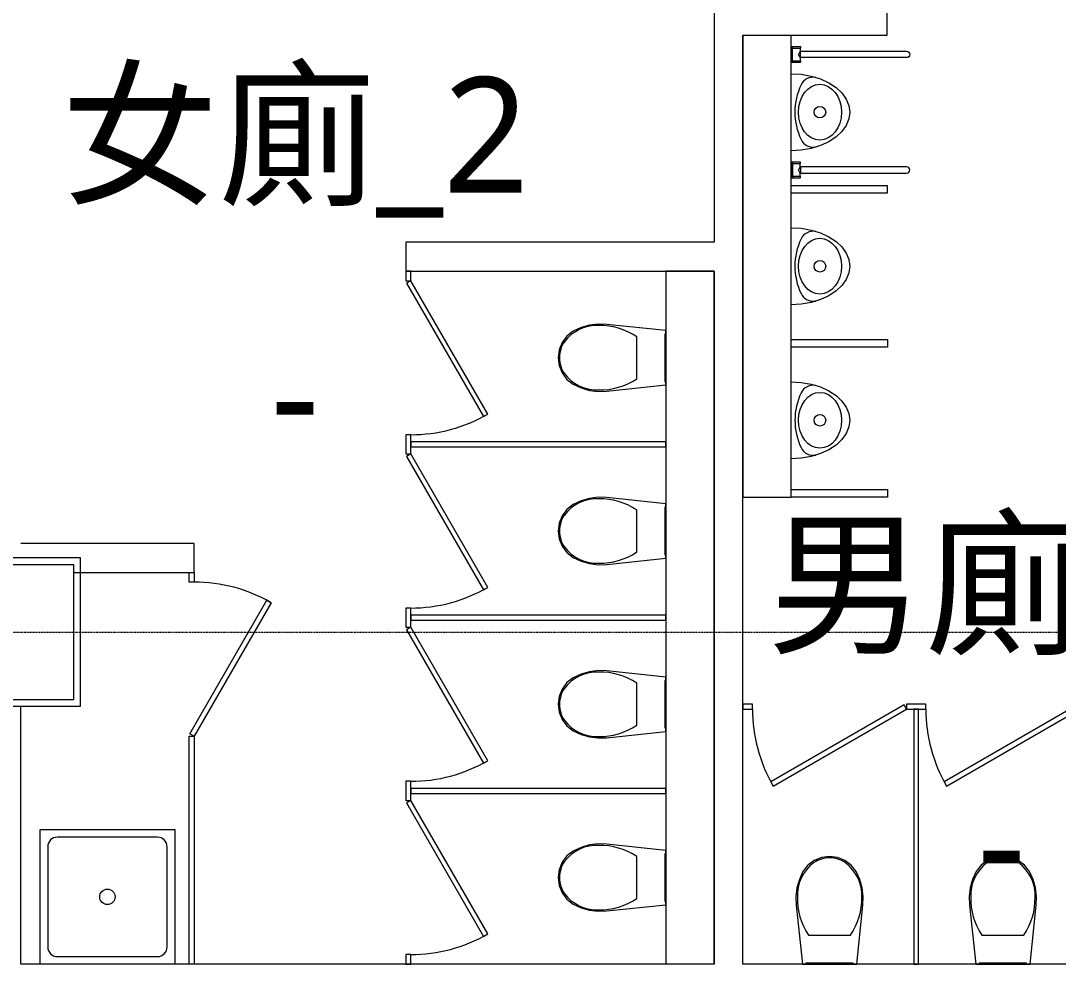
# Model space of a CAD drawing. Extents: x -32000 to 290600, y -96057 to 131250.
# Drawn here: x 252675 to 258062, y 13275 to 18175 of the extents above; entities that cross this region are included whole.
import ezdxf
from ezdxf.enums import TextEntityAlignment as Align

# ---------------------------------------------------------------- set-up
doc = ezdxf.new("R2010")
doc.units = 0
doc.linetypes.add('H12PL3$0$JJP_三點線', pattern=[0.9, 0.3, -0.15, 0, -0.15, 0, -0.15, 0, -0.15])
for name, color, linetype in [('H12PL3$0$A-OBJE-TOIL.3D', 252, 'Continuous'), ('H12PL3$0$A-WALL-IN', 252, 'Continuous'), ('H12PL3$0$A-ZONE', 252, 'Continuous'), ('H12PL3$0$S-COL', 252, 'Continuous'), ('H12PL3$0$S-GRID', 252, 'Continuous')]:
    doc.layers.add(name, color=color, linetype=linetype)
doc.styles.add('H12PL3$0$Standard', font='', dxfattribs={"width": 0.8})
doc.styles.get('H12PL3$0$Standard').set_extended_font_data('Microsoft JhengHei')

# ---------------------------------------------------------------- blocks, each defined once
blk = doc.blocks.new('H12PL3')
at = {"layer": 'H12PL3$0$A-OBJE-TOIL.3D', "lineweight": 0}
for p, q in [((256683, 17959), (256683, 18041)), ((256683, 18033), (256724, 18033)), ((256722, 18016.5), (256713.63, 18000)), ((256722, 17983.5), (256713.63, 18000)), ((256724, 17983.5), (256724, 18016.5)), ((256683, 17967), (256724, 17967)), ((256683, 17441), (256683, 17359)), ((256683, 17433), (256724, 17433)), ((256722, 17416.5), (256713.63, 17400)), ((256724, 17416.5), (256724, 17383.5)), ((256683, 17367), (256724, 17367)), ((256722, 17383.5), (256713.63, 17400)), ((255873.59, 16425), (255873.59, 16533.94)), ((255873.59, 16316.06), (255873.59, 16425)), ((254700, 16025), (254675, 16025)), ((254675, 16025), (254675, 15975)), ((254700, 15975), (254700, 16025)), ((254675, 15975), (254675, 15925)), ((254700, 15925), (254700, 15975)), ((254675, 15925), (254700, 15925)), ((255873.59, 15525), (255873.59, 15633.94)), ((255873.59, 15416.06), (255873.59, 15525)), ((254700, 15125), (254675, 15125)), ((254675, 15125), (254675, 15075)), ((254700, 15075), (254700, 15125)), ((254675, 15075), (254675, 15025)), ((254700, 15025), (254700, 15075)), ((254675, 15025), (254700, 15025)), ((255873.59, 14625), (255873.59, 14733.94)), ((255873.59, 14516.06), (255873.59, 14625)), ((257275, 14625), (257275, 14600)), ((257325, 14625), (257275, 14625)), ((257375, 14625), (257325, 14625)), ((257375, 14600), (257375, 14625)), ((257275, 14600), (257325, 14600)), ((257325, 14600), (257375, 14600)), ((254700, 14225), (254675, 14225)), ((254675, 14225), (254675, 14175)), ((254700, 14175), (254700, 14225)), ((254675, 14175), (254675, 14125)), ((254700, 14125), (254700, 14175)), ((254675, 14125), (254700, 14125)), ((253385, 13935), (252865, 13935)), ((252815, 13885), (252815, 13365)), ((253435, 13365), (253435, 13885)), ((255873.59, 13725), (255873.59, 13833.94)), ((255873.59, 13616.06), (255873.59, 13725)), ((256766.06, 13426.41), (256875, 13426.41)), ((256875, 13426.41), (256983.94, 13426.41)), ((257666.06, 13426.41), (257775, 13426.41)), ((257775, 13426.41), (257883.94, 13426.41)), ((252865, 13315), (253385, 13315))]:
    blk.add_line(p, q, dxfattribs=at)
at = {"layer": 'H12PL3$0$A-OBJE-TOIL.3D', "lineweight": 0, "flags": 128}
for points in [[(256425, 18100), (256675, 18100)], [(256425, 18100), (256425, 15700)], [(256675, 15700), (256675, 18100)], [(256275, 16875), (256025, 16875)], [(256025, 16875), (256025, 13275)], [(256275, 13275), (256275, 16875)], [(256425, 15700), (256675, 15700)], [(256275, 13275), (256025, 13275)]]:
    blk.add_lwpolyline(points, dxfattribs=at)
for points in [[(256675, 17959), (256675, 18041), (256724, 18041), (256724, 18033), (256722, 18033), (256722, 18016.5), (257275, 18016.5, -1), (257275, 17983.5), (256722, 17983.5), (256722, 17967), (256724, 17967), (256724, 17959)], [(256675, 17441), (256675, 17359), (256724, 17359), (256724, 17367), (256722, 17367), (256722, 17383.5), (257275, 17383.5, 1), (257275, 17416.5), (256722, 17416.5), (256722, 17433), (256724, 17433), (256724, 17441)]]:
    blk.add_lwpolyline(points, format="xyb", close=True, dxfattribs=at)
for points in [[(256674.8, 17900), (256727.76, 17896.97), (256779.12, 17887.95), (256827.3, 17873.22), (256870.86, 17853.23), (256908.45, 17828.58), (256938.95, 17800.03), (256961.42, 17768.43), (256975.18, 17734.76), (256979.82, 17700.03), (256975.19, 17665.3), (256961.43, 17631.62), (256938.97, 17600.03), (256908.48, 17571.47), (256870.89, 17546.81), (256827.34, 17526.81), (256779.15, 17512.07), (256727.8, 17503.04), (256674.84, 17500), (256674.82, 17700)], [(256674.86, 17280), (256674.86, 17320), (257174.86, 17320.05), (257174.86, 17280.05)], [(256674.88, 17100), (256727.84, 17096.97), (256779.2, 17087.95), (256827.38, 17073.22), (256870.93, 17053.23), (256908.53, 17028.58), (256939.03, 17000.03), (256961.5, 16968.43), (256975.26, 16934.76), (256979.9, 16900.03), (256975.27, 16865.3), (256961.51, 16831.62), (256939.05, 16800.03), (256908.55, 16771.47), (256870.96, 16746.81), (256827.41, 16726.81), (256779.23, 16712.07), (256727.88, 16703.04), (256674.92, 16700), (256674.9, 16900)], [(254675, 16825), (254700, 16825), (254700, 16875), (254675, 16875)], [(254678.35, 16812.5), (255078.35, 16119.68), (255100, 16132.18), (254700, 16825)], [(255628.25, 16594.42), (255584.72, 16582.02), (255543.65, 16563), (255511.11, 16537.4), (255486.15, 16504.36), (255470.44, 16466.05), (255465, 16425), (255470.44, 16383.95), (255486.15, 16345.64), (255511.11, 16312.6), (255543.65, 16287), (255584.72, 16267.98), (255628.25, 16255.58), (255673.18, 16250.09), (255718.41, 16251.65), (256025, 16284.03), (256025, 16565.97), (255718.41, 16598.35), (255673.18, 16599.91)], [(256025, 16302), (256025, 16548), (256020, 16548), (256020, 16302)], [(256674.94, 16480), (256674.94, 16520), (257174.94, 16520.05), (257174.94, 16480.05)], [(256674.96, 16300), (256727.92, 16296.97), (256779.27, 16287.95), (256827.46, 16273.22), (256871.01, 16253.23), (256908.61, 16228.58), (256939.1, 16200.03), (256961.58, 16168.43), (256975.34, 16134.76), (256979.98, 16100.03), (256975.35, 16065.3), (256961.59, 16031.62), (256939.12, 16000.03), (256908.63, 15971.47), (256871.04, 15946.81), (256827.49, 15926.81), (256779.31, 15912.07), (256727.96, 15903.04), (256675, 15900), (256674.98, 16100)], [(256025, 15962.5), (256025, 15987.5), (254700, 15987.5), (254700, 15962.5)], [(254678.35, 15912.5), (255078.35, 15219.68), (255100, 15232.18), (254700, 15925)], [(256675.01, 15700), (256675.01, 15740), (257175.01, 15740.05), (257175.01, 15700.05)], [(255628.25, 15694.42), (255584.72, 15682.02), (255543.65, 15663), (255511.11, 15637.4), (255486.15, 15604.36), (255470.44, 15566.05), (255465, 15525), (255470.44, 15483.95), (255486.15, 15445.64), (255511.11, 15412.6), (255543.65, 15387), (255584.72, 15367.98), (255628.25, 15355.58), (255673.18, 15350.09), (255718.41, 15351.65), (256025, 15384.03), (256025, 15665.97), (255718.41, 15698.35), (255673.18, 15699.91)], [(256025, 15402), (256025, 15648), (256020, 15648), (256020, 15402)], [(253550, 15310), (253575, 15310), (253575, 15260), (253550, 15260)], [(253553.35, 14472.5), (253953.35, 15165.32), (253975, 15152.82), (253575, 14460)], [(256025, 15062.5), (256025, 15087.5), (254700, 15087.5), (254700, 15062.5)], [(254678.35, 15012.5), (255078.35, 14319.68), (255100, 14332.18), (254700, 15025)], [(255628.25, 14794.42), (255584.72, 14782.02), (255543.65, 14763), (255511.11, 14737.4), (255486.15, 14704.36), (255470.44, 14666.05), (255465, 14625), (255470.44, 14583.95), (255486.15, 14545.64), (255511.11, 14512.6), (255543.65, 14487), (255584.72, 14467.98), (255628.25, 14455.58), (255673.18, 14450.09), (255718.41, 14451.65), (256025, 14484.03), (256025, 14765.97), (255718.41, 14798.35), (255673.18, 14799.91)], [(256025, 14502), (256025, 14748), (256020, 14748), (256020, 14502)], [(256425, 14625), (256425, 14600), (256475, 14600), (256475, 14625)], [(257262.5, 14621.65), (256569.68, 14221.65), (256582.18, 14200), (257275, 14600)], [(258162.5, 14621.65), (257469.68, 14221.65), (257482.18, 14200), (258175, 14600)], [(257312.5, 13275), (257337.5, 13275), (257337.5, 14600), (257312.5, 14600)], [(253550, 14460), (253575, 14460), (253575, 13275), (253550, 13275)], [(256025, 14162.5), (256025, 14187.5), (254700, 14187.5), (254700, 14162.5)], [(254678.35, 14112.5), (255078.35, 13419.68), (255100, 13432.18), (254700, 14125)], [(253475, 13275), (252775, 13275), (252775, 13975), (253475, 13975)], [(255628.25, 13894.42), (255584.72, 13882.02), (255543.65, 13863), (255511.11, 13837.4), (255486.15, 13804.36), (255470.44, 13766.05), (255465, 13725), (255470.44, 13683.95), (255486.15, 13645.64), (255511.11, 13612.6), (255543.65, 13587), (255584.72, 13567.98), (255628.25, 13555.58), (255673.18, 13550.09), (255718.41, 13551.65), (256025, 13584.03), (256025, 13865.97), (255718.41, 13898.35), (255673.18, 13899.91)], [(256025, 13602), (256025, 13848), (256020, 13848), (256020, 13602)], [(257044.42, 13671.75), (257032.02, 13715.28), (257013, 13756.35), (256987.4, 13788.89), (256954.36, 13813.85), (256916.05, 13829.56), (256875, 13835), (256833.95, 13829.56), (256795.64, 13813.85), (256762.6, 13788.89), (256737, 13756.35), (256717.98, 13715.28), (256705.58, 13671.75), (256700.09, 13626.82), (256701.65, 13581.59), (256734.03, 13275), (257015.97, 13275), (257048.35, 13581.59), (257049.91, 13626.82)], [(257944.42, 13671.75), (257932.02, 13715.28), (257913, 13756.35), (257887.4, 13788.89), (257854.36, 13813.85), (257816.05, 13829.56), (257775, 13835), (257733.95, 13829.56), (257695.64, 13813.85), (257662.6, 13788.89), (257637, 13756.35), (257617.98, 13715.28), (257605.58, 13671.75), (257600.09, 13626.82), (257601.65, 13581.59), (257634.03, 13275), (257915.97, 13275), (257948.35, 13581.59), (257949.91, 13626.82)], [(254675, 13275), (254700, 13275), (254700, 13325), (254675, 13325)], [(256752, 13275), (256998, 13275), (256998, 13280), (256752, 13280)], [(257652, 13275), (257898, 13275), (257898, 13280), (257652, 13280)]]:
    blk.add_lwpolyline(points, close=True, dxfattribs=at)
at = {"layer": 'H12PL3$0$A-OBJE-TOIL.3D', "lineweight": 0}
for centre, radius in [((256824.82, 17700.01), 30), ((256824.9, 16900.01), 30), ((256824.98, 16100.01), 30), ((253125, 13625), 40)]:
    blk.add_circle(centre, radius, dxfattribs=at)
for centre, radius, start, end in [((257024.97, 17700.03), 330.15, 154.55298, 180.00556), ((256790.08, 17811.8), 70.02, 79.19103, 154.55298), ((257024.97, 17700.03), 330.15, 180.00556, 205.45813), ((256790.1, 17588.22), 70.02, 205.45814, 280.82009), ((256790.16, 17011.8), 70.02, 79.19103, 154.55298), ((257025.05, 16900.03), 330.15, 154.55298, 180.00556), ((257025.05, 16900.03), 330.15, 180.00556, 205.45813), ((256790.18, 16788.22), 70.02, 205.45814, 280.82009), ((256790.23, 16211.8), 70.02, 79.19103, 154.55298), ((257025.13, 16100.03), 330.15, 154.55298, 180.00556), ((254700, 16825), 800, 270, 300), ((257025.13, 16100.03), 330.15, 180.00556, 205.45813), ((256790.26, 15988.22), 70.02, 205.45814, 280.82009), ((253575, 14460), 800, 60, 90), ((254700, 15925), 800, 270, 300), ((257275, 14600), 800, 180, 210), ((258175, 14600), 800, 180, 210), ((254700, 15025), 800, 270, 300), ((252865, 13885), 50, 90, 180), ((253385, 13885), 50, 0, 90), ((254700, 14125), 800, 270, 300), ((252865, 13365), 50, 180, 270), ((253385, 13365), 50, 270, 0)]:
    blk.add_arc(centre, radius, start, end, dxfattribs=at)
for centre in [(256824.82, 17700.01), (256824.9, 16900.01), (256824.98, 16100.01)]:
    blk.add_ellipse(centre, major_axis=(-0.01, 145), ratio=0.7724138, dxfattribs=at)
for centre, major_axis, start_param, end_param in [((255664.23, 16335.54), (0, 256.9), 6.2274541, 7.1280426), ((255685.56, 16166.9), (0, 425.25), 5.7537806, 6.3068011), ((255593.84, 16424.19), (0, 138.52), 0.9382918, 1.5649356), ((255593.84, 16425.81), (0, 138.52), 1.5766572, 2.203301), ((255664.23, 16514.46), (0, 256.9), 2.2967315, 3.1973201), ((255685.56, 16683.1), (0, 425.25), 3.1179745, 3.6709951), ((255664.23, 15435.54), (0, 256.9), 6.2274541, 7.1280426), ((255685.56, 15266.9), (0, 425.25), 5.7537806, 6.3068011), ((255593.84, 15524.19), (0, 138.52), 0.9382918, 1.5649356), ((255593.84, 15525.81), (0, 138.52), 1.5766572, 2.203301), ((255664.23, 15614.46), (0, 256.9), 2.2967315, 3.1973201), ((255685.56, 15783.1), (0, 425.25), 3.1179745, 3.6709951), ((255664.23, 14535.54), (0, 256.9), 6.2274541, 7.1280426), ((255685.56, 14366.9), (0, 425.25), 5.7537806, 6.3068011), ((255593.84, 14624.19), (0, 138.52), 0.9382918, 1.5649356), ((255593.84, 14625.81), (0, 138.52), 1.5766572, 2.203301), ((255664.23, 14714.46), (0, 256.9), 2.2967315, 3.1973201), ((255685.56, 14883.1), (0, 425.25), 3.1179745, 3.6709951), ((255664.23, 13635.54), (0, 256.9), 6.2274541, 7.1280426), ((255685.56, 13466.9), (0, 425.25), 5.7537806, 6.3068011), ((255593.84, 13724.19), (0, 138.52), 0.9382918, 1.5649356), ((256964.46, 13635.77), (256.9, 0), 2.2967315, 3.1973201), ((256875.81, 13706.16), (138.52, 0), 1.5766572, 2.203301), ((256874.19, 13706.16), (138.52, 0), 0.9382918, 1.5649356), ((256785.54, 13635.77), (256.9, 0), 6.2274541, 7.1280426), ((257864.46, 13635.77), (256.9, 0), 2.2967315, 3.1973201), ((257775.81, 13706.16), (138.52, 0), 1.5766572, 2.203301), ((257774.19, 13706.16), (138.52, 0), 0.9382918, 1.5649356), ((257685.54, 13635.77), (256.9, 0), 6.2274541, 7.1280426), ((255593.84, 13725.81), (0, 138.52), 1.5766572, 2.203301), ((255664.23, 13814.46), (0, 256.9), 2.2967315, 3.1973201), ((255685.56, 13983.1), (0, 425.25), 3.1179745, 3.6709951), ((257133.1, 13614.44), (425.25, 0), 3.1179745, 3.6709951), ((256616.9, 13614.44), (425.25, 0), 5.7537806, 6.3068011), ((258033.1, 13614.44), (425.25, 0), 3.1179745, 3.6709951), ((257516.9, 13614.44), (425.25, 0), 5.7537806, 6.3068011)]:
    blk.add_ellipse(centre, major_axis=major_axis, ratio=0.8755459, start_param=start_param, end_param=end_param, dxfattribs=at)
at = {"layer": 'H12PL3$0$A-WALL-IN', "lineweight": 0, "flags": 128}
for points in [[(256275, 19900), (256275, 17025)], [(257174.87, 18100), (257174.87, 18250)], [(256425, 18100), (257174.87, 18100)], [(256425, 13275), (256425, 18100)], [(256275, 17025), (254675, 17025)], [(254675, 17025), (254675, 16875)], [(254675, 16875), (256275, 16875)], [(256275, 16875), (256275, 13275)], [(253575, 15460), (252675, 15460)], [(253575, 15310), (253575, 15460)], [(252950, 15385), (252215, 15385)], [(252985, 15385), (252950, 15385)], [(252985, 14650), (252985, 15385)], [(252950, 15310), (253575, 15310)], [(252215, 14615), (252985, 14615)], [(252675, 13275), (252675, 14615)], [(252985, 14615), (252985, 14650)], [(256275, 13275), (252675, 13275)], [(259125, 13275), (256425, 13275)]]:
    blk.add_lwpolyline(points, dxfattribs=at)
at = {"layer": 'H12PL3$0$S-COL', "lineweight": 0, "flags": 128}
blk.add_lwpolyline([(252250, 14650), (252950, 14650), (252950, 15350), (252250, 15350)], close=True, dxfattribs=at)
at = {"layer": 'H12PL3$0$S-GRID', "linetype": 'H12PL3$0$JJP_三點線', "lineweight": 0}
blk.add_line((-29000, 15000), (289600, 15000), dxfattribs=at)
at = {"layer": 'H12PL3$0$A-ZONE', "style": 'H12PL3$0$Standard'}
for s, p in [('女廁_2', (254099.14, 17882.25)), ('-', (254099.14, 16537.32)), ('男廁_2', (257768.2, 15549.94)), ('-', (257768.2, 14207.29))]:
    blk.add_text(s, height=600, dxfattribs=at).set_placement(p, align=Align.TOP_CENTER)

msp = doc.modelspace()

# ---------------------------------------------------------------- block references
msp.add_blockref('H12PL3', (0, 0))

doc.saveas('drawing.dxf')
